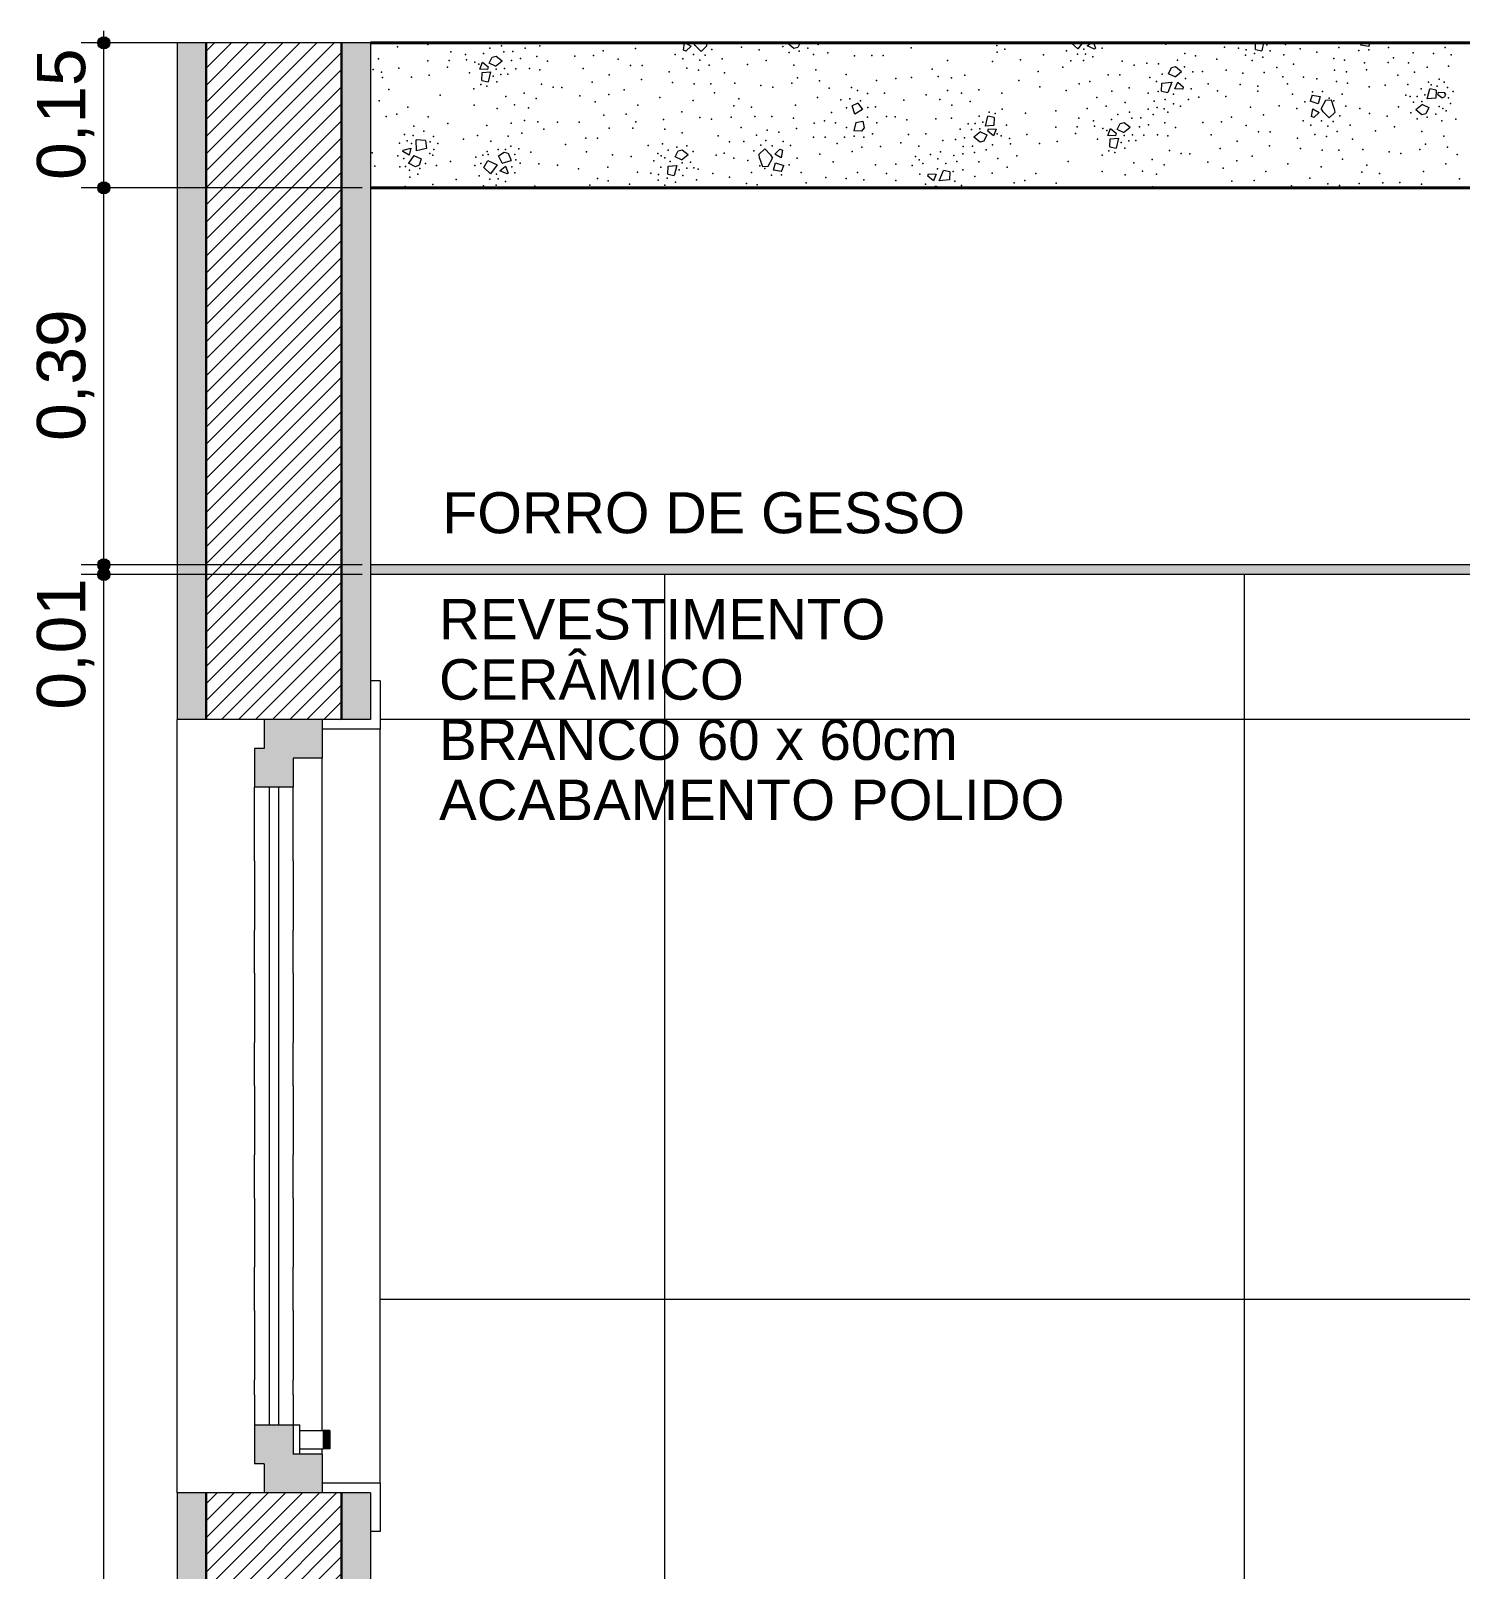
# Model space of a CAD drawing. Header units: metres. Extents: x -1.4 to 64, y -2.2 to 1.7.
# Drawn here: x 4.563 to 6.042, y 0.079 to 1.671 of the extents above; entities that cross this region are included whole.
import ezdxf

# ---------------------------------------------------------------- set-up
doc = ezdxf.new("R2010")
doc.units = ezdxf.units.M
doc.header["$MEASUREMENT"] = 0
for name, color, linetype, lineweight, true_color in [('0_Caneta_No__25', 7, 'Continuous', 13, 0x982312), ('Janelas Archicad_Caneta_No__9', 7, 'Continuous', 9, 0x020202), ('Janelas Archicad_Caneta_No__97', 7, 'Continuous', 13, 0x6b6b6b), ('NOTAS-EXECUTIVO.ARQ_Caneta_No__12', 7, 'Continuous', 0, 0x030303), ('PAREDE CONSTRUIR_Caneta_No__97', 7, 'Continuous', 13, 0x6b6b6b)]:
    doc.layers.add(name, color=color, linetype=linetype, lineweight=lineweight, true_color=true_color)
for name, color, linetype in [('FORRO.EXEC', 7, 'Continuous'), ('Janelas Archicad', 7, 'Continuous'), ('LAJES.EST', 7, 'Continuous'), ('PAREDE CONSTRUIR', 7, 'Continuous')]:
    doc.layers.add(name, color=color, linetype=linetype)
for name, color, linetype, lineweight in [('FORRO.EXEC_Caneta_No__241', 7, 'Continuous', 13), ('Janelas Archicad_Caneta_No__10', 7, 'Continuous', 5), ('Janelas Archicad_Caneta_No__241', 7, 'Continuous', 13), ('LAJES.EST_Caneta_No__1', 7, 'Continuous', 40), ('LAJES.EST_Caneta_No__241', 7, 'Continuous', 13), ('PAREDE CONSTRUIR_Caneta_No__241', 7, 'Continuous', 13), ('PAREDE CONSTRUIR_Caneta_No__3', 7, 'Continuous', 30)]:
    doc.layers.add(name, color=color, linetype=linetype, lineweight=lineweight)
doc.styles.add('GENERATED_STYLE_1', font='arial.ttf')
doc.dimstyles.new('GENERATED_STYLE__1', dxfattribs={"dimtxt": 0.05, "dimasz": 0.02375, "dimexe": 0.18, "dimexo": 0.267183, "dimgap": 0, "dimtad": 1, "dimzin": 0, "dimdsep": 46, "dimtxsty": 'GENERATED_STYLE_1', "dimblk": 'ARROWHEAD_11', "dimblk1": 'ARROWHEAD_11', "dimblk2": 'ARROWHEAD_11', "dimcen": 0.09, "dimclrd": 256, "dimclre": 256, "dimclrt": 256, "dimadec": 0, "dimazin": 0, "dimtfac": 1, "dimtdec": 4, "dimtmove": 0, "dimatfit": 3, "dimfxl": 0, "dimtolj": 1, "dimtzin": 0, "dimarcsym": 0})
pattern_1 = [(45, (-27.885132, -2.041855), (-0.008838835, 0.008838835), [])]

# ---------------------------------------------------------------- blocks, each defined once
blk = doc.blocks.new('*X27', base_point=(-27.8851, -2.0419))
at = {"layer": 'LAJES.EST_Caneta_No__241', "color": 7, "linetype": 'Continuous', "lineweight": 13}
for p, q in [((5.2383, 1.6506), (5.2396, 1.6581)), ((5.2402, 1.6581), (5.2463, 1.6547)), ((5.2505, 1.6555), (5.2489, 1.6581)), ((5.2566, 1.6492), (5.2505, 1.6555)), ((5.2621, 1.6581), (5.2624, 1.6548)), ((5.3473, 1.6581), (5.3464, 1.6574)), ((5.3527, 1.6524), (5.3464, 1.6574)), ((5.3591, 1.6581), (5.3568, 1.6534)), ((5.6397, 1.6581), (5.6465, 1.652)), ((5.6512, 1.6581), (5.6465, 1.652)), ((5.6561, 1.655), (5.6601, 1.6581)), ((5.6627, 1.6581), (5.6647, 1.6527)), ((5.8302, 1.6514), (5.8304, 1.6581)), ((5.8387, 1.6581), (5.8367, 1.65)), ((5.9394, 1.6557), (5.94, 1.6581)), ((5.9476, 1.6543), (5.9394, 1.6557)), ((5.9476, 1.6543), (5.949, 1.6581)), ((5.0373, 1.6371), (5.0404, 1.6434)), ((5.0404, 1.6434), (5.0445, 1.6445)), ((5.044, 1.6339), (5.0508, 1.6395)), ((5.0445, 1.6445), (5.0508, 1.6395)), ((5.2408, 1.6496), (5.2383, 1.6506)), ((5.2463, 1.6547), (5.2408, 1.6496)), ((5.2624, 1.6548), (5.2566, 1.6492)), ((5.3568, 1.6534), (5.3527, 1.6524)), ((5.6638, 1.6517), (5.6561, 1.655)), ((5.6647, 1.6527), (5.6638, 1.6517)), ((5.8302, 1.6514), (5.8367, 1.65)), ((5.0277, 1.631), (5.0306, 1.638)), ((5.0357, 1.6306), (5.0277, 1.631)), ((5.0299, 1.6191), (5.0302, 1.6274)), ((5.0302, 1.6274), (5.0389, 1.628)), ((5.0306, 1.638), (5.0363, 1.6333)), ((5.0363, 1.6333), (5.0357, 1.6306)), ((5.0389, 1.628), (5.0364, 1.6177)), ((5.044, 1.6339), (5.0373, 1.6371)), ((5.7404, 1.6262), (5.7434, 1.6326)), ((5.7471, 1.623), (5.7404, 1.6262)), ((5.7434, 1.6326), (5.7475, 1.6336)), ((5.7471, 1.623), (5.7539, 1.6286)), ((5.7475, 1.6336), (5.7539, 1.6286)), ((5.0299, 1.6191), (5.0364, 1.6177)), ((5.733, 1.6082), (5.7333, 1.6165)), ((5.733, 1.6082), (5.7395, 1.6068)), ((5.7333, 1.6165), (5.7437, 1.6175)), ((5.7437, 1.6175), (5.7395, 1.6068)), ((5.747, 1.6105), (5.7498, 1.6176)), ((5.755, 1.6102), (5.747, 1.6105)), ((5.7498, 1.6176), (5.7556, 1.6128)), ((5.7556, 1.6128), (5.755, 1.6102)), ((6.0081, 1.6003), (6.0106, 1.6106)), ((6.0171, 1.6091), (6.0106, 1.6106)), ((6.0171, 1.6091), (6.0168, 1.6008)), ((5.419, 1.5959), (5.413, 1.5931)), ((5.4157, 1.5842), (5.413, 1.5931)), ((5.419, 1.5959), (5.4238, 1.5891)), ((5.8891, 1.604), (5.8868, 1.5978)), ((5.8952, 1.5949), (5.8868, 1.5978)), ((5.8891, 1.604), (5.8973, 1.6026)), ((5.8973, 1.6026), (5.8952, 1.5949)), ((5.9028, 1.5984), (5.8982, 1.5904)), ((5.9088, 1.5987), (5.9028, 1.5984)), ((5.9118, 1.5904), (5.9088, 1.5987)), ((6.003, 1.5944), (5.9962, 1.5888)), ((6.003, 1.5944), (6.0097, 1.5912)), ((6.0168, 1.6008), (6.0081, 1.6003)), ((6.019, 1.6045), (6.0197, 1.6071)), ((6.023, 1.6011), (6.019, 1.6045)), ((6.0197, 1.6071), (6.026, 1.6068)), ((6.023, 1.6011), (6.0258, 1.6022)), ((6.027, 1.6052), (6.0258, 1.6022)), ((6.027, 1.6052), (6.026, 1.6068)), ((5.4167, 1.5756), (5.4147, 1.5671)), ((5.4238, 1.5891), (5.4157, 1.5842)), ((5.4167, 1.5756), (5.424, 1.5771)), ((5.424, 1.5771), (5.4254, 1.5702)), ((5.5508, 1.572), (5.5533, 1.5823)), ((5.5598, 1.5809), (5.5533, 1.5823)), ((5.5598, 1.5809), (5.5595, 1.5726)), ((5.6902, 1.5748), (5.6943, 1.5759)), ((5.6943, 1.5759), (5.7006, 1.5709)), ((5.8881, 1.582), (5.8895, 1.5898)), ((5.8906, 1.581), (5.8881, 1.582)), ((5.8895, 1.5898), (5.8961, 1.5861)), ((5.8961, 1.5861), (5.8906, 1.581)), ((5.9004, 1.5869), (5.8982, 1.5904)), ((5.9064, 1.5806), (5.9004, 1.5869)), ((5.9123, 1.5862), (5.9064, 1.5806)), ((5.9118, 1.5904), (5.9123, 1.5862)), ((6.0025, 1.5838), (5.9962, 1.5888)), ((6.0066, 1.5848), (6.0025, 1.5838)), ((6.0097, 1.5912), (6.0066, 1.5848)), ((5.4227, 1.5669), (5.4147, 1.5671)), ((5.4254, 1.5702), (5.4227, 1.5669)), ((5.5457, 1.5661), (5.5389, 1.5605)), ((5.5453, 1.5555), (5.5389, 1.5605)), ((5.5457, 1.5661), (5.5524, 1.5629)), ((5.5524, 1.5629), (5.5493, 1.5565)), ((5.5595, 1.5726), (5.5508, 1.572)), ((5.5534, 1.5667), (5.554, 1.5693)), ((5.5592, 1.5619), (5.5534, 1.5667)), ((5.554, 1.5693), (5.562, 1.569)), ((5.562, 1.569), (5.5592, 1.5619)), ((5.6775, 1.5624), (5.6804, 1.5694)), ((5.6855, 1.562), (5.6775, 1.5624)), ((5.6804, 1.5694), (5.6862, 1.5647)), ((5.6862, 1.5647), (5.6855, 1.562)), ((5.6871, 1.5685), (5.6902, 1.5748)), ((5.6938, 1.5653), (5.6871, 1.5685)), ((5.6938, 1.5653), (5.7006, 1.5709)), ((4.9482, 1.5457), (4.9483, 1.547)), ((4.9547, 1.5419), (4.9482, 1.5457)), ((4.9483, 1.547), (4.9564, 1.5493)), ((4.9564, 1.5493), (4.9547, 1.5419)), ((4.9622, 1.5463), (4.9619, 1.5577)), ((4.9714, 1.5572), (4.9619, 1.5577)), ((4.9724, 1.5489), (4.9622, 1.5463)), ((4.9714, 1.5572), (4.9724, 1.5489)), ((5.0471, 1.5411), (5.0529, 1.5451)), ((5.0529, 1.5451), (5.057, 1.5439)), ((5.057, 1.5439), (5.06, 1.5364)), ((5.2298, 1.5402), (5.2329, 1.5466)), ((5.2329, 1.5466), (5.237, 1.5476)), ((5.237, 1.5476), (5.2433, 1.5426)), ((5.3166, 1.5429), (5.3225, 1.5485)), ((5.3225, 1.5485), (5.3285, 1.5422)), ((5.3328, 1.5431), (5.3383, 1.5482)), ((5.3383, 1.5482), (5.3408, 1.5471)), ((5.3408, 1.5471), (5.3394, 1.5393)), ((5.5493, 1.5565), (5.5453, 1.5555)), ((5.6797, 1.5505), (5.68, 1.5588)), ((5.6797, 1.5505), (5.6862, 1.5491)), ((5.68, 1.5588), (5.6887, 1.5594)), ((5.6887, 1.5594), (5.6862, 1.5491)), ((4.9593, 1.5416), (4.954, 1.5338)), ((4.961, 1.5298), (4.954, 1.5338)), ((4.9593, 1.5416), (4.9669, 1.5382)), ((4.9649, 1.5315), (4.961, 1.5298)), ((4.9669, 1.5382), (4.9649, 1.5315)), ((5.0317, 1.5292), (5.0361, 1.5363)), ((5.0317, 1.5292), (5.0387, 1.5228)), ((5.0361, 1.5363), (5.0457, 1.5319)), ((5.0457, 1.5319), (5.0387, 1.5228)), ((5.0509, 1.5337), (5.0471, 1.5411)), ((5.0483, 1.5259), (5.0543, 1.5305)), ((5.0509, 1.5337), (5.06, 1.5364)), ((5.0543, 1.5305), (5.0569, 1.5235)), ((5.2224, 1.5222), (5.2227, 1.5306)), ((5.2227, 1.5306), (5.2314, 1.5311)), ((5.2314, 1.5311), (5.2289, 1.5208)), ((5.2365, 1.537), (5.2298, 1.5402)), ((5.2365, 1.537), (5.2433, 1.5426)), ((5.3171, 1.5387), (5.3166, 1.5429)), ((5.3171, 1.5387), (5.3201, 1.5304)), ((5.3201, 1.5304), (5.3261, 1.5307)), ((5.3261, 1.5307), (5.3307, 1.5387)), ((5.3285, 1.5422), (5.3307, 1.5387)), ((5.3316, 1.5265), (5.3337, 1.5342)), ((5.3394, 1.5393), (5.3328, 1.5431)), ((5.3337, 1.5342), (5.3421, 1.5313)), ((5.3398, 1.5251), (5.3421, 1.5313)), ((5.056, 1.5226), (5.0483, 1.5259)), ((5.0569, 1.5235), (5.056, 1.5226)), ((5.2224, 1.5222), (5.2289, 1.5208)), ((5.3398, 1.5251), (5.3316, 1.5265)), ((5.4913, 1.5202), (5.4919, 1.5228)), ((5.4971, 1.5154), (5.4913, 1.5202)), ((5.4919, 1.5228), (5.4999, 1.5224)), ((5.4999, 1.5224), (5.4971, 1.5154)), ((5.5031, 1.5155), (5.5074, 1.5262)), ((5.5136, 1.5164), (5.5031, 1.5155)), ((5.5139, 1.5247), (5.5074, 1.5262)), ((5.5139, 1.5247), (5.5136, 1.5164)), ((5.4998, 1.51), (5.4976, 1.5081)), ((5.4998, 1.51), (5.5036, 1.5081))]:
    blk.add_line(p, q, dxfattribs=at)
for p in [(4.9183, 1.658), (4.9738, 1.6564), (5.3779, 1.6563), (5.4246, 1.6577), (5.5625, 1.6555), (5.5733, 1.6575), (5.7375, 1.6569), (5.8419, 1.6561), (5.8496, 1.6577), (5.8569, 1.6581), (5.8613, 1.6566), (5.9303, 1.6575), (4.923, 1.6415), (4.9426, 1.6541), (4.974, 1.6394), (4.9961, 1.6398), (4.9977, 1.6487), (5.013, 1.6462), (5.014, 1.6407), (5.0316, 1.6473), (5.0381, 1.6526), (5.0501, 1.6551), (5.0524, 1.6489), (5.0604, 1.64), (5.062, 1.6491), (5.0697, 1.6419), (5.0745, 1.6527), (5.0866, 1.6441), (5.0899, 1.6549), (5.126, 1.6445), (5.1454, 1.6452), (5.1555, 1.6498), (5.1709, 1.6414), (5.1888, 1.6524), (5.2299, 1.646), (5.2376, 1.6417), (5.2488, 1.6461), (5.2555, 1.6404), (5.2608, 1.6454), (5.2678, 1.6512), (5.2783, 1.6416), (5.2985, 1.6536), (5.3166, 1.651), (5.3241, 1.6398), (5.3414, 1.6542), (5.3479, 1.6483), (5.3582, 1.6497), (5.3672, 1.6528), (5.3731, 1.6462), (5.3878, 1.6478), (5.4155, 1.6446), (5.4333, 1.6449), (5.4452, 1.645), (5.4739, 1.6531), (5.5116, 1.6399), (5.563, 1.6485), (5.5711, 1.6516), (5.587, 1.6407), (5.611, 1.6459), (5.6347, 1.6498), (5.6393, 1.6395), (5.646, 1.6465), (5.6523, 1.64), (5.6526, 1.6515), (5.6544, 1.6466), (5.662, 1.6438), (5.6718, 1.6528), (5.7495, 1.6401), (5.7573, 1.6471), (5.7682, 1.6446), (5.7903, 1.6411), (5.7984, 1.6536), (5.8126, 1.6527), (5.8198, 1.6453), (5.8205, 1.651), (5.827, 1.6399), (5.8291, 1.6473), (5.8379, 1.6432), (5.8456, 1.65), (5.8595, 1.6456), (5.8765, 1.6521), (5.8936, 1.6484), (5.9112, 1.642), (5.9165, 1.6533), (5.9225, 1.6404), (5.9372, 1.6504), (5.9475, 1.6508), (5.968, 1.6534), (5.9732, 1.6426), (5.9933, 1.6479), (6.0145, 1.6471), (6.0264, 1.6533), (6.0328, 1.6456), (4.9172, 1.6306), (4.9259, 1.6279), (4.9439, 1.6321), (4.9753, 1.6247), (4.9941, 1.6329), (5.0169, 1.627), (5.0227, 1.638), (5.0268, 1.636), (5.0416, 1.6238), (5.0445, 1.6309), (5.0493, 1.6254), (5.0533, 1.6315), (5.0566, 1.6257), (5.065, 1.6312), (5.0792, 1.6315), (5.0899, 1.6304), (5.0978, 1.6391), (5.1345, 1.6315), (5.1615, 1.625), (5.1836, 1.6347), (5.1957, 1.6348), (5.2237, 1.6281), (5.2419, 1.6318), (5.254, 1.63), (5.2651, 1.6352), (5.281, 1.6272), (5.3047, 1.6359), (5.3527, 1.6351), (5.3753, 1.6301), (5.4067, 1.6255), (5.4957, 1.631), (5.5021, 1.6235), (5.5294, 1.6248), (5.5581, 1.6388), (5.6055, 1.6285), (5.6311, 1.6331), (5.678, 1.6251), (5.6898, 1.6251), (5.6925, 1.6391), (5.7048, 1.6351), (5.7179, 1.6371), (5.73, 1.6364), (5.7338, 1.6258), (5.757, 1.6332), (5.7654, 1.6281), (5.7754, 1.6286), (5.7999, 1.63), (5.8172, 1.6267), (5.8394, 1.6276), (5.8525, 1.6328), (5.8697, 1.636), (5.9121, 1.63), (5.9245, 1.6283), (5.9431, 1.6374), (5.9452, 1.6301), (5.9675, 1.6378), (5.9776, 1.6246), (5.9887, 1.6375), (5.9948, 1.6278), (6.0079, 1.633), (6.0301, 1.6339), (4.9269, 1.6224), (4.9334, 1.6098), (4.957, 1.6225), (5.0216, 1.6106), (5.0288, 1.615), (5.0348, 1.6134), (5.0453, 1.6177), (5.0915, 1.6155), (5.1035, 1.6122), (5.1125, 1.6119), (5.1438, 1.6175), (5.1769, 1.6094), (5.1949, 1.6202), (5.227, 1.6173), (5.2494, 1.6156), (5.2668, 1.6156), (5.2914, 1.6164), (5.3186, 1.6141), (5.3308, 1.6122), (5.3506, 1.6164), (5.3563, 1.6221), (5.3793, 1.6189), (5.3892, 1.6112), (5.4124, 1.612), (5.4186, 1.6088), (5.438, 1.6192), (5.4582, 1.6211), (5.4742, 1.6222), (5.5116, 1.609), (5.5156, 1.6221), (5.544, 1.6097), (5.5853, 1.6191), (5.6072, 1.6126), (5.6345, 1.609), (5.6478, 1.6156), (5.6589, 1.618), (5.6816, 1.6081), (5.6997, 1.6116), (5.7208, 1.6222), (5.7278, 1.618), (5.7295, 1.6079), (5.7579, 1.6212), (5.7638, 1.6107), (5.7815, 1.6156), (5.7911, 1.6084), (5.8145, 1.615), (5.8327, 1.6082), (5.8328, 1.6134), (5.8586, 1.6231), (5.8635, 1.6157), (5.8798, 1.6227), (5.8892, 1.6075), (5.8936, 1.6209), (5.8995, 1.6079), (5.9141, 1.618), (5.9254, 1.6163), (5.948, 1.6127), (5.9643, 1.6144), (5.9878, 1.6149), (6.0017, 1.6106), (6.0094, 1.6174), (6.0122, 1.6148), (6.0182, 1.6133), (6.0203, 1.6206), (6.0254, 1.6176), (6.029, 1.6119), (6.0347, 1.6079), (4.9234, 1.5983), (4.9533, 1.5917), (4.9866, 1.6039), (5.022, 1.5938), (5.0545, 1.6026), (5.0635, 1.594), (5.0736, 1.6062), (5.0861, 1.6006), (5.1312, 1.6034), (5.1469, 1.5972), (5.1612, 1.6047), (5.1912, 1.5938), (5.2139, 1.6016), (5.2486, 1.5984), (5.2704, 1.6063), (5.2905, 1.5929), (5.2956, 1.6003), (5.3545, 1.5938), (5.3772, 1.6017), (5.4012, 1.5991), (5.4107, 1.6003), (5.4216, 1.5983), (5.4287, 1.6057), (5.4372, 1.5921), (5.4464, 1.606), (5.4664, 1.5989), (5.4897, 1.6044), (5.5036, 1.5994), (5.5161, 1.5938), (5.5262, 1.606), (5.5352, 1.5974), (5.5677, 1.6062), (5.6663, 1.6017), (5.6759, 1.5928), (5.6956, 1.5964), (5.7193, 1.6062), (5.7256, 1.5977), (5.7369, 1.5997), (5.7453, 1.595), (5.7455, 1.6052), (5.7528, 1.5928), (5.7609, 1.5994), (5.7718, 1.6018), (5.7996, 1.6027), (5.8251, 1.5917), (5.8547, 1.5931), (5.8686, 1.6049), (5.8812, 1.5972), (5.9064, 1.6008), (5.9114, 1.5983), (5.9201, 1.605), (5.9239, 1.5928), (5.9781, 1.5918), (5.986, 1.604), (5.9904, 1.6025), (5.9937, 1.5967), (5.9977, 1.6028), (6.0025, 1.5974), (6.0054, 1.6045), (6.0202, 1.5922), (6.0301, 1.6012), (6.0319, 1.5954), (4.9308, 1.582), (4.9419, 1.5844), (4.9742, 1.5816), (5.0457, 1.5902), (5.0741, 1.5779), (5.0781, 1.5909), (5.0876, 1.5764), (5.1081, 1.5762), (5.1304, 1.5762), (5.156, 1.5835), (5.1792, 1.5843), (5.1891, 1.5766), (5.2178, 1.579), (5.2366, 1.5867), (5.2553, 1.5809), (5.2675, 1.5791), (5.2877, 1.5813), (5.3087, 1.5915), (5.3123, 1.5821), (5.3297, 1.5821), (5.3521, 1.5804), (5.3842, 1.5776), (5.3915, 1.586), (5.4072, 1.5908), (5.429, 1.5814), (5.4291, 1.5912), (5.4485, 1.582), (5.4576, 1.5817), (5.4696, 1.5784), (5.4996, 1.5795), (5.5157, 1.5803), (5.5444, 1.5823), (5.5481, 1.5762), (5.5549, 1.5866), (5.5609, 1.585), (5.5681, 1.5894), (5.5924, 1.5855), (5.6236, 1.5878), (5.6475, 1.5801), (5.6563, 1.5902), (5.6628, 1.5776), (5.6814, 1.5787), (5.6879, 1.584), (5.7, 1.5865), (5.7022, 1.5803), (5.7118, 1.5805), (5.7193, 1.5897), (5.7243, 1.5841), (5.7285, 1.5914), (5.7359, 1.5898), (5.7397, 1.5863), (5.7758, 1.5759), (5.7952, 1.5766), (5.8053, 1.5812), (5.8386, 1.5838), (5.873, 1.5901), (5.8797, 1.5774), (5.8986, 1.5775), (5.9106, 1.5768), (5.9176, 1.5826), (5.9383, 1.5902), (5.9483, 1.585), (5.9664, 1.5824), (5.9912, 1.5856), (5.9977, 1.5797), (6.008, 1.5811), (6.017, 1.5842), (6.023, 1.5776), (6.0243, 1.5902), (6.0277, 1.5877), (6.0376, 1.5792), (4.9499, 1.5633), (4.9589, 1.5623), (4.9596, 1.5719), (4.9697, 1.5669), (4.9799, 1.5612), (4.9945, 1.5748), (5.0253, 1.5624), (5.0351, 1.5727), (5.057, 1.5616), (5.0603, 1.5752), (5.0711, 1.5647), (5.0941, 1.569), (5.1617, 1.5699), (5.1861, 1.5699), (5.2191, 1.5688), (5.237, 1.5649), (5.2744, 1.5619), (5.2981, 1.5705), (5.314, 1.5626), (5.3251, 1.5678), (5.3372, 1.5659), (5.3553, 1.5697), (5.3728, 1.5606), (5.3735, 1.5752), (5.3849, 1.5607), (5.3959, 1.5753), (5.4051, 1.5605), (5.407, 1.5705), (5.4149, 1.5615), (5.4251, 1.5605), (5.4339, 1.564), (5.4384, 1.5753), (5.4712, 1.5635), (5.4892, 1.5639), (5.5248, 1.5688), (5.5293, 1.56), (5.5331, 1.5742), (5.5364, 1.5684), (5.5404, 1.5746), (5.5452, 1.5691), (5.5629, 1.5639), (5.567, 1.562), (5.5728, 1.5729), (5.5937, 1.5635), (5.6238, 1.5708), (5.6439, 1.5643), (5.6459, 1.5712), (5.6638, 1.5721), (5.6725, 1.5694), (5.6766, 1.5674), (5.6943, 1.5623), (5.7031, 1.5629), (5.7103, 1.5714), (5.7148, 1.5626), (5.7196, 1.5733), (5.729, 1.5629), (5.7365, 1.5755), (5.7397, 1.5618), (5.7476, 1.5705), (5.7843, 1.5629), (5.8207, 1.5728), (5.8334, 1.5661), (5.8455, 1.5662), (5.8874, 1.5731), (5.8917, 1.5632), (5.9038, 1.5614), (5.9053, 1.5718), (5.9149, 1.5666), (5.9282, 1.573), (5.9545, 1.5673), (5.974, 1.5712), (6.0025, 1.5665), (6.0251, 1.5615), (4.9162, 1.5445), (4.9447, 1.5544), (4.9524, 1.5569), (4.9569, 1.5542), (4.9761, 1.5438), (4.9765, 1.5557), (4.9802, 1.5477), (4.9843, 1.554), (5.0108, 1.5586), (5.0353, 1.5459), (5.039, 1.5564), (5.0467, 1.5479), (5.0544, 1.5479), (5.0598, 1.5511), (5.0681, 1.5484), (5.0806, 1.5449), (5.1162, 1.553), (5.1375, 1.5595), (5.1381, 1.5454), (5.1494, 1.5596), (5.2019, 1.5521), (5.2166, 1.5538), (5.2225, 1.5472), (5.2316, 1.5503), (5.2418, 1.5517), (5.2484, 1.5458), (5.2806, 1.5441), (5.2862, 1.5558), (5.3008, 1.5561), (5.3113, 1.5466), (5.3183, 1.5523), (5.3236, 1.5573), (5.3303, 1.5516), (5.3415, 1.556), (5.3492, 1.5518), (5.3975, 1.554), (5.4129, 1.5456), (5.4231, 1.5502), (5.4424, 1.551), (5.4633, 1.5547), (5.4818, 1.5513), (5.5043, 1.5454), (5.5069, 1.5571), (5.52, 1.558), (5.5277, 1.5508), (5.5374, 1.5511), (5.5396, 1.5448), (5.5516, 1.5474), (5.5581, 1.5526), (5.5758, 1.5593), (5.5767, 1.5538), (5.6068, 1.5539), (5.6252, 1.5561), (5.6667, 1.5585), (5.6786, 1.5464), (5.6847, 1.5448), (5.6914, 1.5552), (5.6951, 1.5491), (5.6992, 1.5568), (5.7064, 1.5571), (5.7413, 1.5469), (5.7936, 1.5489), (5.8113, 1.5564), (5.8447, 1.5517), (5.8736, 1.5595), (5.8768, 1.5487), (5.8992, 1.547), (5.9166, 1.547), (5.9308, 1.5586), (5.9412, 1.5478), (5.9685, 1.5455), (6.0004, 1.5479), (6.0061, 1.5535), (6.0291, 1.5503), (4.9192, 1.5306), (4.9428, 1.5412), (4.9448, 1.5298), (4.9492, 1.5385), (4.9507, 1.5301), (4.9656, 1.5283), (4.9715, 1.5332), (4.9791, 1.5419), (4.9828, 1.5314), (4.9973, 1.5354), (5.0226, 1.5314), (5.0237, 1.5398), (5.0286, 1.5335), (5.0309, 1.5421), (5.0365, 1.5425), (5.0607, 1.5298), (5.064, 1.5427), (5.0648, 1.5372), (5.0696, 1.5337), (5.0886, 1.5331), (5.1081, 1.5315), (5.1602, 1.5297), (5.1651, 1.5423), (5.1843, 1.5406), (5.2076, 1.536), (5.2119, 1.5437), (5.215, 1.5296), (5.2152, 1.5412), (5.2193, 1.5392), (5.2248, 1.5353), (5.2371, 1.534), (5.2419, 1.5286), (5.2458, 1.5347), (5.2491, 1.5289), (5.2721, 1.5419), (5.2906, 1.5389), (5.305, 1.5363), (5.3175, 1.5308), (5.3225, 1.5283), (5.3477, 1.532), (5.3559, 1.539), (5.3796, 1.5431), (5.3932, 1.5351), (5.437, 1.5319), (5.458, 1.5325), (5.4751, 1.5311), (5.4786, 1.5406), (5.4824, 1.5371), (5.486, 1.5335), (5.4939, 1.5428), (5.5016, 1.538), (5.51, 1.5333), (5.5183, 1.5415), (5.5213, 1.5353), (5.5275, 1.5433), (5.544, 1.535), (5.5636, 1.5386), (5.5732, 1.5297), (5.5832, 1.5412), (5.6364, 1.5353), (5.6715, 1.542), (5.7043, 1.534), (5.7234, 1.5376), (5.7359, 1.532), (5.7533, 1.5436), (5.7623, 1.5433), (5.781, 1.5348), (5.7967, 1.5286), (5.811, 1.5361), (5.8268, 1.5408), (5.8637, 1.5331), (5.8984, 1.5298), (5.9202, 1.5377), (5.9454, 1.5317), (5.9806, 1.5436), (6.0271, 1.5331), (6.039, 1.5426), (4.9548, 1.5263), (4.9552, 1.5193), (4.9634, 1.5224), (5.0032, 1.5167), (5.0269, 1.5206), (5.0382, 1.5173), (5.0448, 1.5223), (5.0467, 1.5175), (5.0542, 1.5146), (5.064, 1.5236), (5.1298, 1.5277), (5.1495, 1.5179), (5.1604, 1.5154), (5.1907, 1.5244), (5.2048, 1.5235), (5.2121, 1.5161), (5.2127, 1.5218), (5.2214, 1.5181), (5.2301, 1.514), (5.2341, 1.5269), (5.2378, 1.5208), (5.2518, 1.5164), (5.2535, 1.5274), (5.2687, 1.5229), (5.2859, 1.5192), (5.3035, 1.5128), (5.3088, 1.5241), (5.3294, 1.5213), (5.3397, 1.5216), (5.3603, 1.5242), (5.3654, 1.5134), (5.3856, 1.5187), (5.4068, 1.5179), (5.4186, 1.5241), (5.425, 1.5164), (5.4484, 1.523), (5.4581, 1.5157), (5.4831, 1.5223), (5.5014, 1.5278), (5.5174, 1.5251), (5.5191, 1.5149), (5.5276, 1.5267), (5.5399, 1.5198), (5.5579, 1.5233), (5.5806, 1.5134), (5.5918, 1.5158), (5.6031, 1.5231), (5.624, 1.513), (5.6718, 1.5252), (5.6955, 1.5216), (5.7133, 1.5254), (5.7279, 1.5223), (5.8058, 1.5149), (5.829, 1.5157), (5.841, 1.5252), (5.8864, 1.5181), (5.9051, 1.5123), (5.9375, 1.5127), (5.9403, 1.5243), (5.9585, 1.5229), (5.9621, 1.5135), (5.9795, 1.5136), (6.0043, 1.5252), (6.0413, 1.5175), (4.9504, 1.5096), (4.9792, 1.5115), (5.0316, 1.5103), (5.0445, 1.5109), (5.0848, 1.5099), (5.1417, 1.5109), (5.1825, 1.5119), (5.2193, 1.5108), (5.3148, 1.5112), (5.3353, 1.5082), (5.3597, 1.5086), (5.3809, 1.5083), (5.4889, 1.5118), (5.5261, 1.5107), (5.7239, 1.5093), (5.8676, 1.5104), (5.9173, 1.5105), (6.0019, 1.5118), (6.034, 1.509)]:
    blk.add_point(p, dxfattribs=at)
blk = doc.blocks.new('*D28', base_point=(-27.8851, -2.0419))
at = {"layer": '0_Caneta_No__25', "linetype": 'Continuous', "lineweight": 13, "true_color": 0x982312}
for points in [[(4.6324, 1.1081), (4.6329, 1.1058), (4.6343, 1.1037), (4.6363, 1.1024), (4.6387, 1.1019), (4.6411, 1.1024), (4.6431, 1.1037), (4.6445, 1.1058), (4.6449, 1.1081), (4.6445, 1.1105), (4.6431, 1.1126), (4.6411, 1.1139), (4.6387, 1.1144), (4.6363, 1.1139), (4.6343, 1.1126), (4.6329, 1.1105)], [(4.6324, -2.0419), (4.6329, -2.0442), (4.6343, -2.0463), (4.6363, -2.0476), (4.6387, -2.0481), (4.6411, -2.0476), (4.6431, -2.0463), (4.6445, -2.0442), (4.6449, -2.0419), (4.6445, -2.0395), (4.6431, -2.0374), (4.6411, -2.0361), (4.6387, -2.0356), (4.6363, -2.0361), (4.6343, -2.0374), (4.6329, -2.0395)]]:
    blk.add_hatch(color=24, dxfattribs=at).paths.add_polyline_path(points)
at = {"layer": '0_Caneta_No__25', "color": 24, "linetype": 'Continuous', "lineweight": 13, "true_color": 0x982312}
for p, q in [((4.6324, 1.1081), (4.6152, 1.1081)), ((4.6387, -2.0356), (4.6387, 1.1019)), ((4.9059, 1.1081), (4.6449, 1.1081)), ((4.6324, -2.0419), (4.6152, -2.0419)), ((4.6387, -2.0544), (4.6387, -2.0481)), ((4.9059, -2.0419), (4.6449, -2.0419))]:
    blk.add_line(p, q, dxfattribs=at)
for centre in [(4.6387, 1.1081), (4.6387, -2.0419)]:
    blk.add_circle(centre, 0.00625, dxfattribs=at)
at = {"layer": '0_Caneta_No__25', "color": 24, "lineweight": 13, "true_color": 0x982312, "char_height": 0.05, "attachment_point": 7, "rotation": 90, "style": 'GENERATED_STYLE_1'}
for s, insert in [('\\A1;{\\pql;\\fArial|b0|i0|c0|p0;\\W1.000000;0,01}', (4.6287, 0.9684)), ('\\A1;{\\pql;\\fArial|b0|i0|c0|p0;\\W1.000000;3,15}', (4.6287, -0.6003))]:
    blk.add_mtext(s, dxfattribs=dict(at, insert=insert))
blk = doc.blocks.new('ARROWHEAD_11')
at = {"color": 0, "linetype": 'Continuous', "lineweight": 0}
blk.add_line((0, 0), (-1, 0), dxfattribs=at)
at = {"color": 0, "linetype": 'Continuous', "lineweight": 0, "const_width": 0.25, "flags": 128}
blk.add_lwpolyline([(-0.125, 0, 1), (0.125, 0, 1)], format="xyb", close=True, dxfattribs=at)
blk = doc.blocks.new('*D29', base_point=(-27.8851, -2.0419))
at = {"layer": '0_Caneta_No__25', "linetype": 'Continuous', "lineweight": 13, "true_color": 0x982312}
for points in [[(4.6324, 1.1181), (4.6329, 1.1158), (4.6343, 1.1137), (4.6363, 1.1124), (4.6387, 1.1119), (4.6411, 1.1124), (4.6431, 1.1137), (4.6445, 1.1158), (4.6449, 1.1181), (4.6445, 1.1205), (4.6431, 1.1226), (4.6411, 1.1239), (4.6387, 1.1244), (4.6363, 1.1239), (4.6343, 1.1226), (4.6329, 1.1205)], [(4.6324, 1.1081), (4.6329, 1.1058), (4.6343, 1.1037), (4.6363, 1.1024), (4.6387, 1.1019), (4.6411, 1.1024), (4.6431, 1.1037), (4.6445, 1.1058), (4.6449, 1.1081), (4.6445, 1.1105), (4.6431, 1.1126), (4.6411, 1.1139), (4.6387, 1.1144), (4.6363, 1.1139), (4.6343, 1.1126), (4.6329, 1.1105)]]:
    blk.add_hatch(color=24, dxfattribs=at).paths.add_polyline_path(points)
at = {"layer": '0_Caneta_No__25', "color": 24, "linetype": 'Continuous', "lineweight": 13, "true_color": 0x982312}
for p, q in [((4.6324, 1.1181), (4.6152, 1.1181)), ((4.9059, 1.1181), (4.6449, 1.1181)), ((4.6324, 1.1081), (4.6152, 1.1081)), ((4.6387, 1.1081), (4.6387, 1.1119)), ((4.9059, 1.1081), (4.6449, 1.1081))]:
    blk.add_line(p, q, dxfattribs=at)
for centre in [(4.6387, 1.1181), (4.6387, 1.1081)]:
    blk.add_circle(centre, 0.00625, dxfattribs=at)
blk = doc.blocks.new('*D30', base_point=(-27.8851, -2.0419))
at = {"layer": '0_Caneta_No__25', "linetype": 'Continuous', "lineweight": 13, "true_color": 0x982312}
for points in [[(4.6324, 1.5081), (4.6329, 1.5058), (4.6343, 1.5037), (4.6363, 1.5024), (4.6387, 1.5019), (4.6411, 1.5024), (4.6431, 1.5037), (4.6445, 1.5058), (4.6449, 1.5081), (4.6445, 1.5105), (4.6431, 1.5126), (4.6411, 1.5139), (4.6387, 1.5144), (4.6363, 1.5139), (4.6343, 1.5126), (4.6329, 1.5105)], [(4.6324, 1.1181), (4.6329, 1.1158), (4.6343, 1.1137), (4.6363, 1.1124), (4.6387, 1.1119), (4.6411, 1.1124), (4.6431, 1.1137), (4.6445, 1.1158), (4.6449, 1.1181), (4.6445, 1.1205), (4.6431, 1.1226), (4.6411, 1.1239), (4.6387, 1.1244), (4.6363, 1.1239), (4.6343, 1.1226), (4.6329, 1.1205)]]:
    blk.add_hatch(color=24, dxfattribs=at).paths.add_polyline_path(points)
at = {"layer": '0_Caneta_No__25', "color": 24, "linetype": 'Continuous', "lineweight": 13, "true_color": 0x982312}
blk.add_line((4.6387, 1.1244), (4.6387, 1.5019), dxfattribs=at)
for centre in [(4.6387, 1.5081), (4.6387, 1.1181)]:
    blk.add_circle(centre, 0.00625, dxfattribs=at)
at = {"layer": '0_Caneta_No__25', "color": 24, "lineweight": 13, "true_color": 0x982312, "insert": (4.6287, 1.2464), "char_height": 0.05, "attachment_point": 7, "rotation": 90, "style": 'GENERATED_STYLE_1'}
blk.add_mtext('\\A1;{\\pql;\\fArial|b0|i0|c0|p0;\\W1.000000;0,39}', dxfattribs=at)
blk = doc.blocks.new('*D31', base_point=(-27.8851, -2.0419))
at = {"layer": '0_Caneta_No__25', "linetype": 'Continuous', "lineweight": 13, "true_color": 0x982312}
for points in [[(4.6324, 1.6581), (4.6329, 1.6558), (4.6343, 1.6537), (4.6363, 1.6524), (4.6387, 1.6519), (4.6411, 1.6524), (4.6431, 1.6537), (4.6445, 1.6558), (4.6449, 1.6581), (4.6445, 1.6605), (4.6431, 1.6626), (4.6411, 1.6639), (4.6387, 1.6644), (4.6363, 1.6639), (4.6343, 1.6626), (4.6329, 1.6605)], [(4.6324, 1.5081), (4.6329, 1.5058), (4.6343, 1.5037), (4.6363, 1.5024), (4.6387, 1.5019), (4.6411, 1.5024), (4.6431, 1.5037), (4.6445, 1.5058), (4.6449, 1.5081), (4.6445, 1.5105), (4.6431, 1.5126), (4.6411, 1.5139), (4.6387, 1.5144), (4.6363, 1.5139), (4.6343, 1.5126), (4.6329, 1.5105)]]:
    blk.add_hatch(color=24, dxfattribs=at).paths.add_polyline_path(points)
at = {"layer": '0_Caneta_No__25', "color": 24, "linetype": 'Continuous', "lineweight": 13, "true_color": 0x982312}
for p, q in [((4.6324, 1.6581), (4.6152, 1.6581)), ((4.6387, 1.6644), (4.6387, 1.6706)), ((4.9059, 1.6581), (4.6449, 1.6581)), ((4.6387, 1.5144), (4.6387, 1.6519)), ((4.6324, 1.5081), (4.6152, 1.5081)), ((4.9059, 1.5081), (4.6449, 1.5081))]:
    blk.add_line(p, q, dxfattribs=at)
for centre in [(4.6387, 1.6581), (4.6387, 1.5081)]:
    blk.add_circle(centre, 0.00625, dxfattribs=at)
at = {"layer": '0_Caneta_No__25', "color": 24, "lineweight": 13, "true_color": 0x982312, "insert": (4.6287, 1.5164), "char_height": 0.05, "attachment_point": 7, "rotation": 90, "style": 'GENERATED_STYLE_1'}
blk.add_mtext('\\A1;{\\pql;\\fArial|b0|i0|c0|p0;\\W1.000000;0,15}', dxfattribs=at)

msp = doc.modelspace()

# ---------------------------------------------------------------- hatches: boundary and pattern name
at = {"layer": 'FORRO.EXEC', "linetype": 'Continuous', "lineweight": 0, "true_color": 0xffffff}
msp.add_hatch(color=7, dxfattribs=at).paths.add_polyline_path([(7.0186, 1.1081), (7.0186, 1.1181), (4.9146, 1.1181), (4.9146, 1.1081)])
at = {"layer": 'Janelas Archicad', "linetype": 'Continuous', "lineweight": 0, "true_color": 0xffffff}
for points in [[(4.8046, 0.9281), (4.8346, 0.9281), (4.8346, 0.9181), (4.8646, 0.9181), (4.8646, 0.9581), (4.8046, 0.9581)], [(4.8346, 0.8881), (4.8346, 0.9281), (4.7946, 0.9281), (4.7946, 0.8881)], [(4.8346, 0.2281), (4.7946, 0.2281), (4.7946, 0.1881), (4.8346, 0.1881)], [(4.8656, 0.2226), (4.8656, 0.2036), (4.8726, 0.2036), (4.8726, 0.2226)], [(4.8346, 0.1981), (4.8346, 0.1881), (4.8046, 0.1881), (4.8046, 0.1581), (4.8646, 0.1581), (4.8646, 0.1981)]]:
    msp.add_hatch(color=7, dxfattribs=at).paths.add_polyline_path(points)
at = {"layer": 'PAREDE CONSTRUIR', "linetype": 'Continuous', "lineweight": 0, "true_color": 0xffffff}
for points in [[(4.7146, 1.6581), (4.7146, 1.2081), (4.7446, 1.2081), (4.7446, 1.6581)], [(4.8846, 1.2081), (4.9146, 1.2081), (4.9146, 1.6581), (4.8846, 1.6581)], [(4.7146, 1.2081), (4.7146, 0.9581), (4.7446, 0.9581), (4.7446, 1.2081)], [(4.9146, 1.2081), (4.8846, 1.2081), (4.8846, 0.9581), (4.9146, 0.9581)], [(4.7146, -2.0419), (4.7446, -2.0419), (4.7446, 0.1581), (4.7146, 0.1581)], [(4.8846, -2.0419), (4.9146, -2.0419), (4.9146, 0.1581), (4.8846, 0.1581)]]:
    msp.add_hatch(color=7, dxfattribs=at).paths.add_polyline_path(points)
at = {"layer": 'PAREDE CONSTRUIR', "linetype": 'Continuous', "lineweight": 0, "true_color": 0x000000}
h = msp.add_hatch(dxfattribs=at)
h.set_pattern_fill('common_brick_0002', color=18, style=0, pattern_type=2)
h.set_pattern_definition(pattern_1)
h.paths.add_polyline_path([(4.7446, 1.6581), (4.7446, 1.2081), (4.8846, 1.2081), (4.8846, 1.6581)])
h = msp.add_hatch(dxfattribs=at)
h.set_pattern_fill('common_brick_0002', color=18, style=0, pattern_type=2)
h.set_pattern_definition(pattern_1)
h.paths.add_polyline_path([(4.7446, 1.2081), (4.7446, 0.9581), (4.8046, 0.9581), (4.8846, 0.9581), (4.8846, 1.2081)])
h = msp.add_hatch(dxfattribs=at)
h.set_pattern_fill('common_brick_0002', color=18, style=0, pattern_type=2)
h.set_pattern_definition(pattern_1)
h.paths.add_polyline_path([(4.8046, 0.1581), (4.7446, 0.1581), (4.7446, -2.0419), (4.8846, -2.0419), (4.8846, 0.1581)])
at = {"layer": 'PAREDE CONSTRUIR_Caneta_No__97', "linetype": 'Continuous', "lineweight": 13, "true_color": 0x6b6b6b}
h = msp.add_hatch(dxfattribs=at)
h.set_pattern_fill('Ceramica_60_x_60_0002', color=251, style=0, pattern_type=2)
h.set_pattern_definition([(180, (7.0186, -2.04186), (0, 0.6), []), (90, (7.0186, -2.04186), (0.6, 0), [])])
h.paths.add_polyline_path([(4.9146, 0.9981), (4.9246, 0.9981), (4.9246, 0.1181), (4.9146, 0.1181), (4.9146, -2.0419), (6.9996, -2.0419), (6.9996, 0.0601), (6.9996, 0.1101), (7.0186, 0.1101), (7.0186, 1.1081), (4.9146, 1.1081)])

# ---------------------------------------------------------------- linework, layer by layer
at = {"layer": 'FORRO.EXEC_Caneta_No__241', "color": 7, "linetype": 'Continuous', "lineweight": 13}
for p, q in [((7.0186, 1.1181), (4.9146, 1.1181)), ((7.0186, 1.1081), (4.9146, 1.1081))]:
    msp.add_line(p, q, dxfattribs=at)
at = {"layer": 'Janelas Archicad_Caneta_No__10', "color": 7, "linetype": 'Continuous', "lineweight": 5}
for p, q in [((4.9246, 0.9981), (4.9146, 0.9981)), ((4.9246, 0.9981), (4.9246, 0.9481)), ((4.9246, 0.1681), (4.9246, 0.1181)), ((4.9246, 0.1181), (4.9146, 0.1181))]:
    msp.add_line(p, q, dxfattribs=at)
at = {"layer": 'Janelas Archicad_Caneta_No__10', "color": 7, "linetype": 'Continuous', "lineweight": 5, "flags": 128}
for points in [[(4.9246, 0.9481), (4.9146, 0.9481), (4.8646, 0.9481)], [(4.9246, 0.1681), (4.9146, 0.1681), (4.8646, 0.1681)]]:
    msp.add_lwpolyline(points, dxfattribs=at)
at = {"layer": 'Janelas Archicad_Caneta_No__241', "color": 7, "linetype": 'Continuous', "lineweight": 13}
msp.add_line((4.7146, 0.1581), (4.7146, 0.9581), dxfattribs=at)
at = {"layer": 'Janelas Archicad_Caneta_No__9', "color": 18, "linetype": 'Continuous', "lineweight": 9, "true_color": 0x020202}
for p, q in [((4.8046, 0.9581), (4.8046, 0.9281)), ((4.9246, 0.1681), (4.9246, 0.9481)), ((4.7946, 0.9281), (4.7946, 0.8881)), ((4.8046, 0.9281), (4.7946, 0.9281)), ((4.8346, 0.9181), (4.8346, 0.8881)), ((4.8646, 0.9181), (4.8346, 0.9181)), ((4.8646, 0.2226), (4.8646, 0.9181)), ((4.7946, 0.8119), (4.7946, 0.8881)), ((4.8346, 0.8881), (4.7946, 0.8881)), ((4.8096, 0.8881), (4.8096, 0.2281)), ((4.8196, 0.2281), (4.8196, 0.8881)), ((4.8346, 0.8119), (4.8346, 0.8881)), ((4.7946, 0.6956), (4.7946, 0.7403)), ((4.8346, 0.6956), (4.8346, 0.7403)), ((4.7946, 0.5793), (4.7946, 0.624)), ((4.8346, 0.5793), (4.8346, 0.624)), ((4.7946, 0.463), (4.7946, 0.5078)), ((4.8346, 0.463), (4.8346, 0.5078)), ((4.7946, 0.3468), (4.7946, 0.3915)), ((4.8346, 0.3468), (4.8346, 0.3915)), ((4.7946, 0.2597), (4.7946, 0.2752)), ((4.8346, 0.2597), (4.8346, 0.2752)), ((4.7946, 0.2281), (4.7946, 0.1881)), ((4.8346, 0.2281), (4.7946, 0.2281)), ((4.8346, 0.2281), (4.8346, 0.2286)), ((4.8346, 0.2286), (4.8416, 0.2286)), ((4.8346, 0.2281), (4.8346, 0.1981)), ((4.8416, 0.1981), (4.8416, 0.2286)), ((4.8416, 0.2226), (4.8516, 0.2226)), ((4.8516, 0.2226), (4.8586, 0.2226)), ((4.8586, 0.2226), (4.8637, 0.2226)), ((4.8637, 0.2226), (4.8656, 0.2226)), ((4.8656, 0.2226), (4.8656, 0.2036)), ((4.8726, 0.2226), (4.8656, 0.2226)), ((4.8726, 0.2226), (4.8726, 0.2036)), ((4.8646, 0.1981), (4.8346, 0.1981)), ((4.8416, 0.2036), (4.8516, 0.2036)), ((4.8516, 0.2036), (4.8586, 0.2036)), ((4.8586, 0.2036), (4.8637, 0.2036)), ((4.8637, 0.2036), (4.8656, 0.2036)), ((4.8646, 0.1981), (4.8646, 0.2036)), ((4.8726, 0.2036), (4.8656, 0.2036)), ((4.8046, 0.1881), (4.7946, 0.1881)), ((4.8046, 0.1881), (4.8046, 0.1581))]:
    msp.add_line(p, q, dxfattribs=at)
at = {"layer": 'Janelas Archicad_Caneta_No__9', "color": 18, "linetype": 'Continuous', "lineweight": 9, "true_color": 0x020202, "flags": 128}
for points in [[(4.8646, 0.9581), (4.8646, 0.9481), (4.8646, 0.9181)], [(4.8646, 0.1981), (4.8646, 0.1681), (4.8646, 0.1581)]]:
    msp.add_lwpolyline(points, dxfattribs=at)
at = {"layer": 'Janelas Archicad_Caneta_No__97', "color": 251, "linetype": 'Continuous', "lineweight": 13, "true_color": 0x6b6b6b}
for p, q in [((4.7946, 0.8119), (4.7946, 0.7403)), ((4.8346, 0.8119), (4.8346, 0.7403)), ((4.7946, 0.6956), (4.7946, 0.624)), ((4.8346, 0.6956), (4.8346, 0.624)), ((4.7946, 0.5793), (4.7946, 0.5078)), ((4.8346, 0.5793), (4.8346, 0.5078)), ((4.7946, 0.463), (4.7946, 0.3915)), ((4.8346, 0.463), (4.8346, 0.3915)), ((4.7946, 0.3468), (4.7946, 0.3254)), ((4.8346, 0.3468), (4.8346, 0.3254)), ((4.7946, 0.3254), (4.7946, 0.2752)), ((4.8346, 0.3254), (4.8346, 0.2752)), ((4.7946, 0.2597), (4.7946, 0.2281)), ((4.8346, 0.2597), (4.8346, 0.2286))]:
    msp.add_line(p, q, dxfattribs=at)
at = {"layer": 'LAJES.EST_Caneta_No__1', "color": 7, "linetype": 'Continuous', "lineweight": 40}
for p, q in [((7.1186, 1.6581), (4.9146, 1.6581)), ((7.1186, 1.5081), (4.9146, 1.5081))]:
    msp.add_line(p, q, dxfattribs=at)
at = {"layer": 'PAREDE CONSTRUIR_Caneta_No__241', "color": 7, "linetype": 'Continuous', "lineweight": 13}
for p, q in [((4.7146, 1.6581), (4.7146, 1.2081)), ((4.9146, 1.6581), (4.9146, 1.5081)), ((4.9146, 1.5081), (4.9146, 1.2081)), ((4.7146, 1.2081), (4.7146, 0.9581)), ((4.9146, 1.2081), (4.9146, 1.1181)), ((4.9146, 1.1181), (4.9146, 1.1081)), ((4.7146, 0.1581), (4.7146, -2.0419))]:
    msp.add_line(p, q, dxfattribs=at)
at = {"layer": 'PAREDE CONSTRUIR_Caneta_No__241', "color": 7, "linetype": 'Continuous', "lineweight": 13, "flags": 128}
for points in [[(4.9146, 1.6581), (4.8846, 1.6581), (4.7446, 1.6581), (4.7146, 1.6581)], [(4.9146, 1.1081), (4.9146, 0.9981), (4.9146, 0.9581)], [(4.9146, 0.9581), (4.8846, 0.9581), (4.8646, 0.9581), (4.8046, 0.9581), (4.7446, 0.9581), (4.7146, 0.9581)], [(4.9146, 0.1581), (4.8846, 0.1581), (4.8646, 0.1581), (4.8046, 0.1581), (4.7446, 0.1581), (4.7146, 0.1581)], [(4.9146, 0.1581), (4.9146, 0.1181), (4.9146, -2.0419)]]:
    msp.add_lwpolyline(points, dxfattribs=at)
at = {"layer": 'PAREDE CONSTRUIR_Caneta_No__3', "color": 7, "linetype": 'Continuous', "lineweight": 30}
for p, q in [((4.7446, 1.6581), (4.7446, 1.2081)), ((4.8846, 1.6581), (4.8846, 1.2081)), ((4.7446, 1.2081), (4.7446, 0.9581)), ((4.8846, 1.2081), (4.8846, 0.9581)), ((4.7446, 0.1581), (4.7446, -2.0419)), ((4.8846, 0.1581), (4.8846, -2.0419))]:
    msp.add_line(p, q, dxfattribs=at)

# ---------------------------------------------------------------- block references
at = {"layer": 'LAJES.EST', "lineweight": 0}
msp.add_blockref('*X27', (-27.8851, -2.0419), dxfattribs=at)

# ---------------------------------------------------------------- texts
at = {"layer": 'NOTAS-EXECUTIVO.ARQ_Caneta_No__12', "color": 18, "linetype": 'Continuous', "lineweight": 0, "true_color": 0x030303, "insert": (5.2593, 1.1933), "char_height": 0.0425, "attachment_point": 2, "style": 'GENERATED_STYLE_1'}
msp.add_mtext('\\A1;{\\pqc;\\fArial|b0|i0|c0|p0;\\W1.000000;FORRO DE \\fArial|b0|i0|c0|p0;\\W1.000000;GESSO}', dxfattribs=at)
at = {"layer": 'NOTAS-EXECUTIVO.ARQ_Caneta_No__12', "color": 18, "linetype": 'Continuous', "lineweight": 0, "true_color": 0x030303, "insert": (4.9855, 1.0829), "char_height": 0.041905, "width": 0.74499, "attachment_point": 1, "line_spacing_factor": 0.892098, "style": 'GENERATED_STYLE_1'}
msp.add_mtext('\\A1;{\\pql;\\fArial|b0|i0|c0|p0;\\W1.000000;REVESTIMENTO CERÂMICO\\P\\pql;\\fArial|b0|i0|c0|p0;\\W1.000000;BRANCO 60 x 60cm\\P\\pql;\\fArial|b0|i0|c0|p0;\\W1.000000;ACABAMENTO POLIDO\\fArial|b0|i0|c0|p0;\\W1.000000; }', dxfattribs=at)

# ---------------------------------------------------------------- dimensions: what is measured, and where the dimension line sits
at = {"color": 24, "linetype": 'Continuous', "lineweight": 13, "true_color": 0x982312}
for base, p1, p2, picture, middle in [((4.6387, 1.6581), (6.0166, 1.5081), (6.0166, 1.6581), '*D31', (4.6037, 1.5811)), ((4.6387, 1.5081), (5.9666, 1.1181), (6.0166, 1.5081), '*D30', (4.6037, 1.3111)), ((4.6387, 1.1081), (4.9146, -2.0419), (5.9666, 1.1081), '*D28', (4.6037, -0.5356)), ((4.6387, 1.1181), (5.9666, 1.1081), (5.9666, 1.1181), '*D29', (4.6037, 1.0332))]:
    dim = msp.add_linear_dim(base=base, p1=p1, p2=p2, angle=90, dimstyle='GENERATED_STYLE__1', dxfattribs=at)
    dim.commit()
    dim.dimension.update_dxf_attribs({"geometry": picture, "text_midpoint": middle, "dimtype": 160, "text_rotation": 90})

doc.saveas('drawing.dxf')
